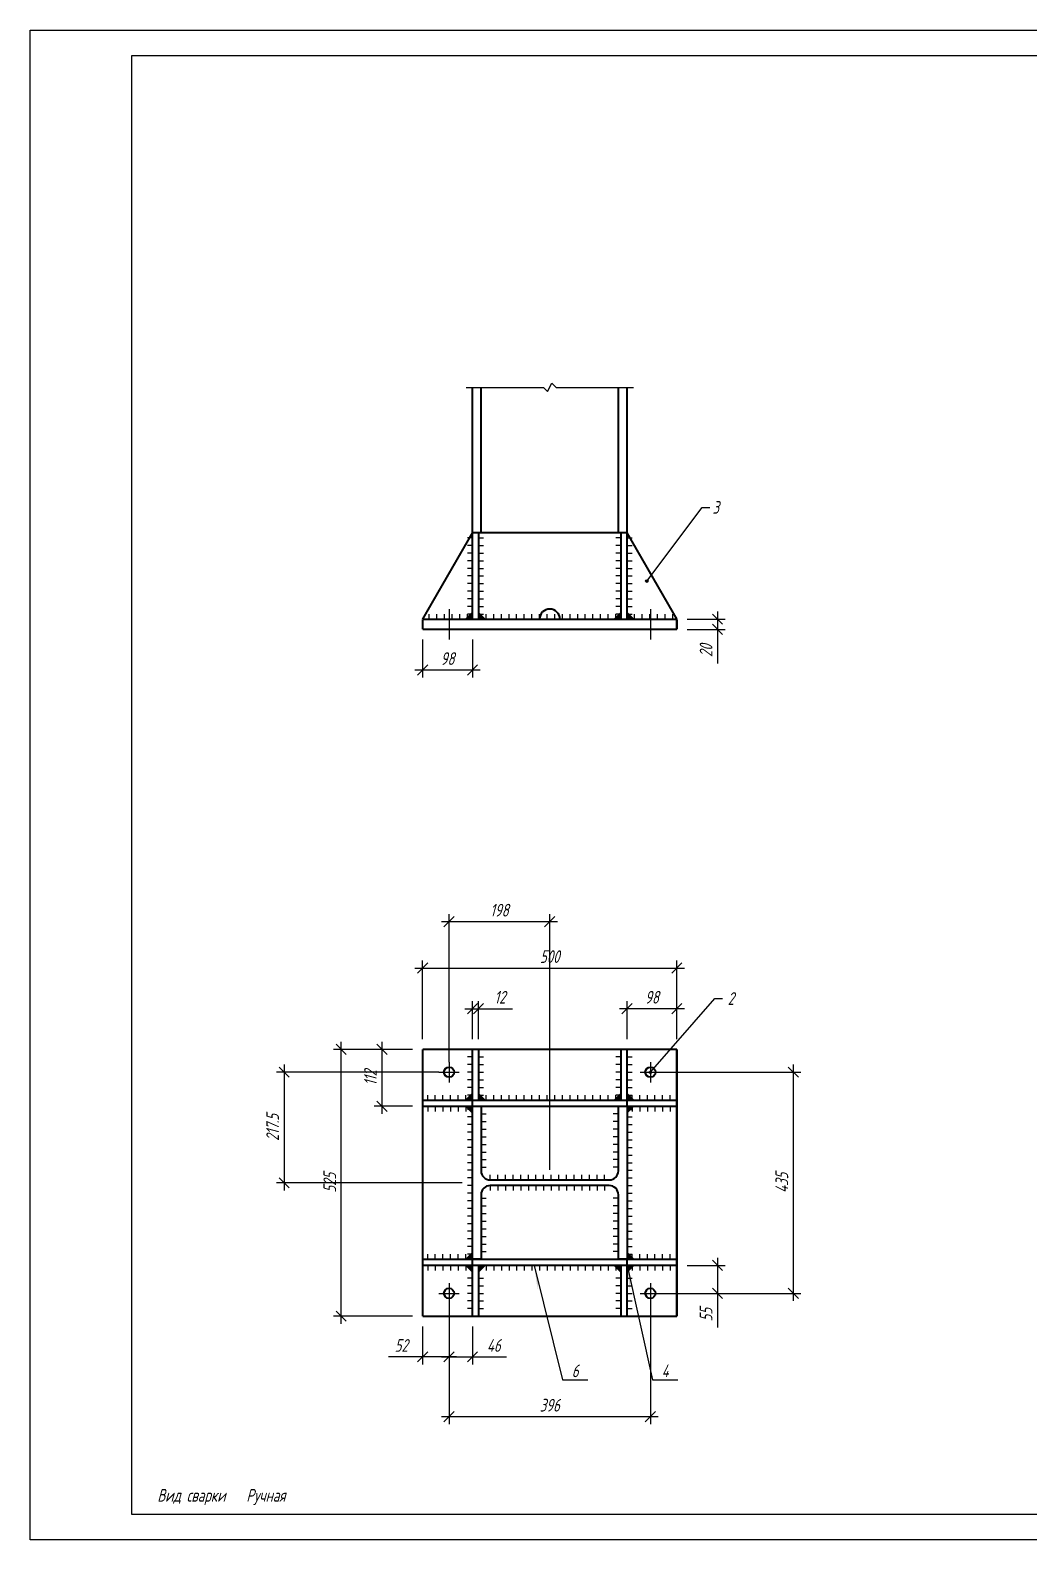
# Model space of a CAD drawing. Header units: millimetres. Extents: x 0 to 420, y 0 to 297.
# Drawn here: x 0 to 196.4, y 0 to 297 of the extents above; entities that cross this region are included whole.
import ezdxf
from ezdxf.enums import TextEntityAlignment as Align

# ---------------------------------------------------------------- set-up
doc = ezdxf.new("R2010")
doc.units = ezdxf.units.MM
doc.layers.get('0').update_dxf_attribs({"linetype": 'CONTINUOUS'})
doc.layers.get('DEFPOINTS').update_dxf_attribs({"linetype": 'CONTINUOUS'})
for name, color, linetype in [('Выноски', 7, 'CONTINUOUS'), ('Размеры', 7, 'CONTINUOUS'), ('Узел', 7, 'CONTINUOUS'), ('Штамп+рамка', 7, 'CONTINUOUS')]:
    doc.layers.add(name, color=color, linetype=linetype)
doc.layers.add('Профиль', color=7, linetype='CONTINUOUS', lineweight=40)
doc.styles.add('SCADOFFICE', font='RomanS', dxfattribs={"width": 0.7, "oblique": 15, "height": 2.5})
doc.dimstyles.new('SCADOFFICE_DIM', dxfattribs={"dimtxt": 2.5, "dimasz": 2, "dimexe": 1.5, "dimexo": 2, "dimgap": 1, "dimtad": 1, "dimdec": 1, "dimlfac": 10, "dimdsep": 46, "dimtxsty": 'SCADOFFICE', "dimblk": 'OBLIQUE', "dimsah": 1, "dimcen": 2.5, "dimdle": 1.5, "dimclrd": 256, "dimclre": 256, "dimclrt": 256, "dimadec": 0, "dimazin": 0, "dimtfac": 1, "dimtdec": 1, "dimtmove": 0, "dimatfit": 2, "dimldrblk": 'OBLIQUE', "dimfxl": 1, "dimlwd": -3, "dimlwe": -3, "dimarcsym": 0})

# ---------------------------------------------------------------- blocks, each defined once
blk = doc.blocks.new('_Oblique')
at = {"layer": 'Размеры', "color": 0, "linetype": 'ByBlock', "lineweight": -2}
blk.add_line((-0.5, -0.5), (0.5, 0.5), dxfattribs=at)
blk = doc.blocks.new('*D1')
at = {"layer": 'DEFPOINTS', "color": 0, "transparency": 16777216}
for p in [(127.17, 181.12), (127.17, 179.12), (135.17, 179.12)]:
    blk.add_point(p, dxfattribs=at)
at = {"layer": 'Размеры', "lineweight": -3, "transparency": 16777216}
for p, q in [((135.17, 182.62), (135.17, 177.62)), ((129.17, 181.12), (136.67, 181.12)), ((129.17, 179.12), (136.67, 179.12)), ((135.17, 181.12), (135.17, 172.42))]:
    blk.add_line(p, q, dxfattribs=at)
at = {"layer": 'Размеры', "lineweight": -3, "transparency": 16777216, "xscale": 2, "yscale": 2, "zscale": 2}
for p, rotation in [((135.17, 181.12), 90), ((135.17, 179.12), 270)]:
    blk.add_blockref('_Oblique', p, dxfattribs=dict(at, rotation=rotation))
at = {"layer": 'Размеры', "transparency": 16777216, "insert": (134.17, 174.92), "char_height": 2.5, "attachment_point": 8, "rotation": 90, "style": 'SCADOFFICE'}
blk.add_mtext('20', dxfattribs=at)
blk = doc.blocks.new('*D3')
at = {"layer": 'DEFPOINTS', "color": 0, "transparency": 16777216}
for p in [(77.17, 179.12), (86.97, 179.12), (77.17, 171.12)]:
    blk.add_point(p, dxfattribs=at)
at = {"layer": 'Размеры', "lineweight": -3, "transparency": 16777216}
for p, q in [((77.17, 177.12), (77.17, 169.62)), ((86.97, 177.12), (86.97, 169.62)), ((88.47, 171.12), (75.67, 171.12))]:
    blk.add_line(p, q, dxfattribs=at)
at = {"layer": 'Размеры', "lineweight": -3, "transparency": 16777216, "xscale": 2, "yscale": 2, "zscale": 2}
for p in [(77.17, 171.12), (86.97, 171.12)]:
    blk.add_blockref('_Oblique', p, dxfattribs=at)
at = {"layer": 'Размеры', "transparency": 16777216, "insert": (82.07, 172.12), "char_height": 2.5, "attachment_point": 8, "style": 'SCADOFFICE'}
blk.add_mtext('98', dxfattribs=at)
blk = doc.blocks.new('*D6')
at = {"layer": 'DEFPOINTS', "color": 0, "transparency": 16777216}
for p in [(82.37, 43.99), (86.97, 43.99), (86.97, 35.99)]:
    blk.add_point(p, dxfattribs=at)
at = {"layer": 'Размеры', "lineweight": -3, "transparency": 16777216}
for p, q in [((82.37, 41.99), (82.37, 34.49)), ((86.97, 41.99), (86.97, 34.49)), ((80.87, 35.99), (88.47, 35.99)), ((86.97, 35.99), (93.67, 35.99))]:
    blk.add_line(p, q, dxfattribs=at)
at = {"layer": 'Размеры', "lineweight": -3, "transparency": 16777216, "xscale": 2, "yscale": 2, "zscale": 2, "rotation": 180}
blk.add_blockref('_Oblique', (82.37, 35.99), dxfattribs=at)
at = {"layer": 'Размеры', "lineweight": -3, "transparency": 16777216, "xscale": 2, "yscale": 2, "zscale": 2}
blk.add_blockref('_Oblique', (86.97, 35.99), dxfattribs=at)
at = {"layer": 'Размеры', "transparency": 16777216, "insert": (91.17, 36.99), "char_height": 2.5, "attachment_point": 8, "style": 'SCADOFFICE'}
blk.add_mtext('46', dxfattribs=at)
blk = doc.blocks.new('*D7')
at = {"layer": 'DEFPOINTS', "color": 0, "transparency": 16777216}
for p in [(77.17, 43.99), (82.37, 43.99), (77.17, 35.99)]:
    blk.add_point(p, dxfattribs=at)
at = {"layer": 'Размеры', "lineweight": -3, "transparency": 16777216}
for p, q in [((77.17, 41.99), (77.17, 34.49)), ((82.37, 41.99), (82.37, 34.49)), ((82.37, 35.99), (70.47, 35.99)), ((83.87, 35.99), (75.67, 35.99))]:
    blk.add_line(p, q, dxfattribs=at)
at = {"layer": 'Размеры', "lineweight": -3, "transparency": 16777216, "xscale": 2, "yscale": 2, "zscale": 2}
for p in [(77.17, 35.99), (82.37, 35.99)]:
    blk.add_blockref('_Oblique', p, dxfattribs=at)
at = {"layer": 'Размеры', "transparency": 16777216, "insert": (72.97, 36.99), "char_height": 2.5, "attachment_point": 8, "style": 'SCADOFFICE'}
blk.add_mtext('52', dxfattribs=at)
blk = doc.blocks.new('*D8')
at = {"layer": 'DEFPOINTS', "color": 0, "transparency": 16777216}
for p in [(127.17, 112.49), (77.17, 96.49), (127.17, 96.49)]:
    blk.add_point(p, dxfattribs=at)
at = {"layer": 'Размеры', "lineweight": -3, "transparency": 16777216}
for p, q in [((77.17, 98.49), (77.17, 113.99)), ((127.17, 98.49), (127.17, 113.99)), ((75.67, 112.49), (128.67, 112.49))]:
    blk.add_line(p, q, dxfattribs=at)
at = {"layer": 'Размеры', "lineweight": -3, "transparency": 16777216, "xscale": 2, "yscale": 2, "zscale": 2, "rotation": 180}
blk.add_blockref('_Oblique', (77.17, 112.49), dxfattribs=at)
at = {"layer": 'Размеры', "lineweight": -3, "transparency": 16777216, "xscale": 2, "yscale": 2, "zscale": 2}
blk.add_blockref('_Oblique', (127.17, 112.49), dxfattribs=at)
at = {"layer": 'Размеры', "transparency": 16777216, "insert": (102.17, 113.49), "char_height": 2.5, "attachment_point": 8, "style": 'SCADOFFICE'}
blk.add_mtext('500', dxfattribs=at)
blk = doc.blocks.new('*D9')
at = {"layer": 'DEFPOINTS', "color": 0, "transparency": 16777216}
for p in [(61.17, 96.49), (77.17, 96.49), (77.17, 43.99)]:
    blk.add_point(p, dxfattribs=at)
at = {"layer": 'Размеры', "lineweight": -3, "transparency": 16777216}
for p, q in [((75.17, 96.49), (59.67, 96.49)), ((61.17, 42.49), (61.17, 97.99)), ((75.17, 43.99), (59.67, 43.99))]:
    blk.add_line(p, q, dxfattribs=at)
at = {"layer": 'Размеры', "lineweight": -3, "transparency": 16777216, "xscale": 2, "yscale": 2, "zscale": 2}
for p, rotation in [((61.17, 96.49), 90), ((61.17, 43.99), 270)]:
    blk.add_blockref('_Oblique', p, dxfattribs=dict(at, rotation=rotation))
at = {"layer": 'Размеры', "transparency": 16777216, "insert": (60.17, 70.24), "char_height": 2.5, "attachment_point": 8, "rotation": 90, "style": 'SCADOFFICE'}
blk.add_mtext('525', dxfattribs=at)
blk = doc.blocks.new('*D10')
at = {"layer": 'DEFPOINTS', "color": 0, "transparency": 16777216}
for p in [(88.17, 104.49), (86.97, 96.49), (88.17, 96.49)]:
    blk.add_point(p, dxfattribs=at)
at = {"layer": 'Размеры', "lineweight": -3, "transparency": 16777216}
for p, q in [((85.47, 104.49), (89.67, 104.49)), ((86.97, 98.49), (86.97, 105.99)), ((88.17, 98.49), (88.17, 105.99)), ((88.17, 104.49), (94.87, 104.49))]:
    blk.add_line(p, q, dxfattribs=at)
at = {"layer": 'Размеры', "lineweight": -3, "transparency": 16777216, "xscale": 2, "yscale": 2, "zscale": 2, "rotation": 180}
blk.add_blockref('_Oblique', (86.97, 104.49), dxfattribs=at)
at = {"layer": 'Размеры', "lineweight": -3, "transparency": 16777216, "xscale": 2, "yscale": 2, "zscale": 2}
blk.add_blockref('_Oblique', (88.17, 104.49), dxfattribs=at)
at = {"layer": 'Размеры', "transparency": 16777216, "insert": (92.37, 105.49), "char_height": 2.5, "attachment_point": 8, "style": 'SCADOFFICE'}
blk.add_mtext('12', dxfattribs=at)
blk = doc.blocks.new('*D11')
at = {"layer": 'DEFPOINTS', "color": 0, "transparency": 16777216}
for p in [(117.37, 104.49), (117.37, 96.49), (127.17, 96.49)]:
    blk.add_point(p, dxfattribs=at)
at = {"layer": 'Размеры', "lineweight": -3, "transparency": 16777216}
for p, q in [((128.67, 104.49), (115.87, 104.49)), ((117.37, 98.49), (117.37, 105.99)), ((127.17, 98.49), (127.17, 105.99))]:
    blk.add_line(p, q, dxfattribs=at)
at = {"layer": 'Размеры', "lineweight": -3, "transparency": 16777216, "xscale": 2, "yscale": 2, "zscale": 2}
for p in [(117.37, 104.49), (127.17, 104.49)]:
    blk.add_blockref('_Oblique', p, dxfattribs=at)
at = {"layer": 'Размеры', "transparency": 16777216, "insert": (122.27, 105.49), "char_height": 2.5, "attachment_point": 8, "style": 'SCADOFFICE'}
blk.add_mtext('98', dxfattribs=at)
blk = doc.blocks.new('*D12')
at = {"layer": 'DEFPOINTS', "color": 0, "transparency": 16777216}
for p in [(77.17, 96.49), (69.17, 85.29), (77.17, 85.29)]:
    blk.add_point(p, dxfattribs=at)
at = {"layer": 'Размеры', "lineweight": -3, "transparency": 16777216}
for p, q in [((75.17, 96.49), (67.67, 96.49)), ((69.17, 97.99), (69.17, 83.79)), ((75.17, 85.29), (67.67, 85.29))]:
    blk.add_line(p, q, dxfattribs=at)
at = {"layer": 'Размеры', "lineweight": -3, "transparency": 16777216, "xscale": 2, "yscale": 2, "zscale": 2}
for p, rotation in [((69.17, 96.49), 90), ((69.17, 85.29), 270)]:
    blk.add_blockref('_Oblique', p, dxfattribs=dict(at, rotation=rotation))
at = {"layer": 'Размеры', "transparency": 16777216, "insert": (68.17, 90.89), "char_height": 2.5, "attachment_point": 8, "rotation": 90, "style": 'SCADOFFICE'}
blk.add_mtext('112', dxfattribs=at)
blk = doc.blocks.new('*D13')
at = {"layer": 'DEFPOINTS', "color": 0, "transparency": 16777216}
for p in [(127.17, 53.99), (127.17, 48.49), (135.17, 48.49)]:
    blk.add_point(p, dxfattribs=at)
at = {"layer": 'Размеры', "lineweight": -3, "transparency": 16777216}
for p, q in [((129.17, 53.99), (136.67, 53.99)), ((135.17, 55.49), (135.17, 46.99)), ((135.17, 53.99), (135.17, 41.79)), ((129.17, 48.49), (136.67, 48.49))]:
    blk.add_line(p, q, dxfattribs=at)
at = {"layer": 'Размеры', "lineweight": -3, "transparency": 16777216, "xscale": 2, "yscale": 2, "zscale": 2}
for p, rotation in [((135.17, 53.99), 90), ((135.17, 48.49), 270)]:
    blk.add_blockref('_Oblique', p, dxfattribs=dict(at, rotation=rotation))
at = {"layer": 'Размеры', "transparency": 16777216, "insert": (134.17, 44.29), "char_height": 2.5, "attachment_point": 8, "rotation": 90, "style": 'SCADOFFICE'}
blk.add_mtext('55', dxfattribs=at)
blk = doc.blocks.new('*D14')
at = {"lineweight": -3, "transparency": 16777216}
for p, q in [((49.93, 93.49), (49.93, 68.74)), ((80.37, 91.99), (48.43, 91.99)), ((84.97, 70.24), (48.43, 70.24))]:
    blk.add_line(p, q, dxfattribs=at)
at = {"layer": 'DEFPOINTS', "color": 0, "transparency": 16777216}
for p in [(82.37, 91.99), (49.93, 70.24), (86.97, 70.24)]:
    blk.add_point(p, dxfattribs=at)
at = {"lineweight": -3, "transparency": 16777216, "xscale": 2, "yscale": 2, "zscale": 2}
for p, rotation in [((49.93, 91.99), 90), ((49.93, 70.24), 270)]:
    blk.add_blockref('_Oblique', p, dxfattribs=dict(at, rotation=rotation))
at = {"transparency": 16777216, "insert": (47.68, 81.12), "char_height": 2.5, "attachment_point": 5, "rotation": 90, "style": 'SCADOFFICE'}
blk.add_mtext('217.5 ', dxfattribs=at)
blk = doc.blocks.new('*D15')
at = {"lineweight": -3, "transparency": 16777216}
for p, q in [((82.37, 93.99), (82.37, 123.12)), ((102.17, 72.79), (102.17, 123.12)), ((80.87, 121.62), (103.67, 121.62))]:
    blk.add_line(p, q, dxfattribs=at)
at = {"layer": 'DEFPOINTS', "color": 0, "transparency": 16777216}
for p in [(102.17, 121.62), (82.37, 91.99), (102.17, 70.79)]:
    blk.add_point(p, dxfattribs=at)
at = {"lineweight": -3, "transparency": 16777216, "xscale": 2, "yscale": 2, "zscale": 2, "rotation": 180}
blk.add_blockref('_Oblique', (82.37, 121.62), dxfattribs=at)
at = {"lineweight": -3, "transparency": 16777216, "xscale": 2, "yscale": 2, "zscale": 2}
blk.add_blockref('_Oblique', (102.17, 121.62), dxfattribs=at)
at = {"transparency": 16777216, "insert": (92.27, 123.87), "char_height": 2.5, "attachment_point": 5, "style": 'SCADOFFICE'}
blk.add_mtext('198 ', dxfattribs=at)
blk = doc.blocks.new('*D16')
at = {"lineweight": -3, "transparency": 16777216}
for p, q in [((150.07, 93.49), (150.07, 46.99)), ((123.97, 91.99), (151.57, 91.99)), ((123.97, 48.49), (151.57, 48.49))]:
    blk.add_line(p, q, dxfattribs=at)
at = {"layer": 'DEFPOINTS', "color": 0, "transparency": 16777216}
for p in [(121.97, 91.99), (121.97, 48.49), (150.07, 48.49)]:
    blk.add_point(p, dxfattribs=at)
at = {"lineweight": -3, "transparency": 16777216, "xscale": 2, "yscale": 2, "zscale": 2}
for p, rotation in [((150.07, 91.99), 90), ((150.07, 48.49), 270)]:
    blk.add_blockref('_Oblique', p, dxfattribs=dict(at, rotation=rotation))
at = {"transparency": 16777216, "insert": (147.82, 70.24), "char_height": 2.5, "attachment_point": 5, "rotation": 90, "style": 'SCADOFFICE'}
blk.add_mtext('435 ', dxfattribs=at)
blk = doc.blocks.new('*D17')
at = {"lineweight": -3, "transparency": 16777216}
for p, q in [((82.37, 46.49), (82.37, 22.73)), ((121.97, 46.49), (121.97, 22.73)), ((80.87, 24.23), (123.47, 24.23))]:
    blk.add_line(p, q, dxfattribs=at)
at = {"layer": 'DEFPOINTS', "color": 0, "transparency": 16777216}
for p in [(82.37, 48.49), (121.97, 48.49), (121.97, 24.23)]:
    blk.add_point(p, dxfattribs=at)
at = {"lineweight": -3, "transparency": 16777216, "xscale": 2, "yscale": 2, "zscale": 2, "rotation": 180}
blk.add_blockref('_Oblique', (82.37, 24.23), dxfattribs=at)
at = {"lineweight": -3, "transparency": 16777216, "xscale": 2, "yscale": 2, "zscale": 2}
blk.add_blockref('_Oblique', (121.97, 24.23), dxfattribs=at)
at = {"transparency": 16777216, "insert": (102.17, 26.48), "char_height": 2.5, "attachment_point": 5, "style": 'SCADOFFICE'}
blk.add_mtext('396 ', dxfattribs=at)

msp = doc.modelspace()

# ---------------------------------------------------------------- hatches: boundary and pattern name
at = {"layer": 'Выноски'}
for points in [[(121.02, 188.62, 1), (121.52, 188.62, 1)], [(86.97, 181.12), (85.47, 181.12), (86.97, 182.62)], [(88.17, 181.12), (89.67, 181.12), (88.17, 182.62)], [(116.17, 181.12), (114.67, 181.12), (116.17, 182.62)], [(117.37, 181.12), (118.87, 181.12), (117.37, 182.62)], [(121.72, 91.99, 1), (122.22, 91.99, 1)]]:
    msp.add_hatch(color=256, dxfattribs=at).paths.add_polyline_path(points)
at = {"layer": 'Узел'}
for points in [[(86.97, 86.49), (85.47, 86.49), (86.97, 87.99)], [(88.17, 86.49), (89.67, 86.49), (88.17, 87.99)], [(116.17, 86.49), (114.67, 86.49), (116.17, 87.99)], [(117.37, 86.49), (118.87, 86.49), (117.37, 87.99)], [(86.97, 85.29), (85.47, 85.29), (86.97, 83.79)], [(117.37, 85.29), (118.87, 85.29), (117.37, 83.79)], [(86.97, 55.19), (85.47, 55.19), (86.97, 56.69)], [(117.37, 55.19), (118.87, 55.19), (117.37, 56.69)], [(86.97, 53.99), (85.47, 53.99), (86.97, 52.49)], [(88.17, 53.99), (89.67, 53.99), (88.17, 52.49)], [(99.13, 53.99), (99.811374, 49.036645), (99.847245, 51.077002)], [(116.17, 53.99), (114.67, 53.99), (116.17, 52.49)], [(117.37, 53.99), (118.87, 53.99), (117.37, 52.49)], [(117.37, 53.99), (117.938514, 49.022426), (118.020791, 51.061439)]]:
    msp.add_hatch(color=256, dxfattribs=at).paths.add_polyline_path(points)

# ---------------------------------------------------------------- linework, layer by layer
at = {"layer": 'Выноски', "linetype": 'Continuous'}
for p, q in [((121.27, 188.62), (132.17, 203.12)), ((132.17, 203.12), (133.67, 203.12)), ((86.97, 197.12), (85.97, 197.12)), ((88.17, 197.12), (89.17, 197.12)), ((116.17, 197.12), (115.17, 197.12)), ((117.37, 197.12), (118.37, 197.12)), ((86.97, 195.62), (85.97, 195.62)), ((86.97, 194.12), (85.97, 194.12)), ((88.17, 195.62), (89.17, 195.62)), ((88.17, 194.12), (89.17, 194.12)), ((116.17, 195.62), (115.17, 195.62)), ((116.17, 194.12), (115.17, 194.12)), ((117.37, 195.62), (118.37, 195.62)), ((117.37, 194.12), (118.37, 194.12)), ((86.97, 192.62), (85.97, 192.62)), ((86.97, 191.12), (85.97, 191.12)), ((88.17, 192.62), (89.17, 192.62)), ((88.17, 191.12), (89.17, 191.12)), ((116.17, 192.62), (115.17, 192.62)), ((116.17, 191.12), (115.17, 191.12)), ((117.37, 192.62), (118.37, 192.62)), ((117.37, 191.12), (118.37, 191.12)), ((86.97, 189.62), (85.97, 189.62)), ((86.97, 188.12), (85.97, 188.12)), ((88.17, 189.62), (89.17, 189.62)), ((88.17, 188.12), (89.17, 188.12)), ((116.17, 189.62), (115.17, 189.62)), ((116.17, 188.12), (115.17, 188.12)), ((117.37, 189.62), (118.37, 189.62)), ((117.37, 188.12), (118.37, 188.12)), ((86.97, 186.62), (85.97, 186.62)), ((86.97, 185.12), (85.97, 185.12)), ((88.17, 186.62), (89.17, 186.62)), ((88.17, 185.12), (89.17, 185.12)), ((116.17, 186.62), (115.17, 186.62)), ((116.17, 185.12), (115.17, 185.12)), ((117.37, 186.62), (118.37, 186.62)), ((117.37, 185.12), (118.37, 185.12)), ((78.47, 181.12), (78.47, 182.12)), ((79.97, 181.12), (79.97, 182.12)), ((81.47, 181.12), (81.47, 182.12)), ((82.37, 183.12), (82.37, 177.12)), ((82.97, 181.12), (82.97, 182.12)), ((84.47, 181.12), (84.47, 182.12)), ((86.97, 183.62), (85.97, 183.62)), ((85.97, 181.12), (85.97, 182.12)), ((86.97, 182.12), (85.97, 182.12)), ((88.17, 183.62), (89.17, 183.62)), ((88.17, 182.12), (89.17, 182.12)), ((89.67, 181.12), (89.67, 182.12)), ((91.17, 181.12), (91.17, 182.12)), ((92.67, 181.12), (92.67, 182.12)), ((94.17, 181.12), (94.17, 182.12)), ((95.67, 181.12), (95.67, 182.12)), ((97.17, 181.12), (97.17, 182.12)), ((98.67, 181.12), (98.67, 182.12)), ((100.17, 181.12), (100.17, 182.12)), ((101.67, 181.12), (101.67, 182.12)), ((103.17, 181.12), (103.17, 182.12)), ((104.67, 181.12), (104.67, 182.12)), ((106.17, 181.12), (106.17, 182.12)), ((107.67, 181.12), (107.67, 182.12)), ((109.17, 181.12), (109.17, 182.12)), ((110.67, 181.12), (110.67, 182.12)), ((112.17, 181.12), (112.17, 182.12)), ((113.67, 181.12), (113.67, 182.12)), ((116.17, 183.62), (115.17, 183.62)), ((115.17, 181.12), (115.17, 182.12)), ((116.17, 182.12), (115.17, 182.12)), ((117.37, 183.62), (118.37, 183.62)), ((117.37, 182.12), (118.37, 182.12)), ((118.87, 181.12), (118.87, 182.12)), ((120.37, 181.12), (120.37, 182.12)), ((121.87, 181.12), (121.87, 182.12)), ((121.97, 183.12), (121.97, 177.12)), ((123.37, 181.12), (123.37, 182.12)), ((124.87, 181.12), (124.87, 182.12)), ((126.37, 181.12), (126.37, 182.12)), ((121.97, 91.99), (134.67, 106.49)), ((134.67, 106.49), (136.17, 106.49)), ((82.37, 93.99), (82.37, 89.99)), ((80.37, 91.99), (84.37, 91.99))]:
    msp.add_line(p, q, dxfattribs=at)
for centre in [(121.27, 188.62), (121.97, 91.99)]:
    msp.add_circle(centre, 0.25, dxfattribs=at)
at = {"layer": 'Профиль', "linetype": 'Continuous'}
for p, q in [((86.97, 55.19), (86.97, 85.29)), ((86.97, 85.29), (88.67, 85.29)), ((88.67, 85.29), (88.67, 72.59)), ((115.67, 72.59), (115.67, 85.29)), ((115.67, 85.29), (117.37, 85.29)), ((117.37, 85.29), (117.37, 55.19)), ((90.47, 70.79), (113.87, 70.79)), ((113.87, 69.69), (90.47, 69.69)), ((88.67, 67.89), (88.67, 55.19)), ((115.67, 55.19), (115.67, 67.89)), ((88.67, 55.19), (86.97, 55.19)), ((117.37, 55.19), (115.67, 55.19))]:
    msp.add_line(p, q, dxfattribs=at)
for centre in [(82.37, 91.99), (121.97, 91.99), (82.37, 48.49), (121.97, 48.49)]:
    msp.add_circle(centre, 1, dxfattribs=at)
for centre, radius, start, end in [((102.17, 181.12), 2, 0, 179.9), ((90.47, 72.59), 1.8, 180, 269.9), ((113.87, 72.59), 1.8, 270, 359.9), ((90.47, 67.89), 1.8, 90, 179.9), ((113.87, 67.89), 1.8, 0, 89.9)]:
    msp.add_arc(centre, radius, start, end, dxfattribs=at)
at = {"layer": 'Узел', "linetype": 'Continuous'}
for p, q in [((85.72, 226.72), (100.92, 226.72)), ((100.92, 226.72), (101.753333, 225.886667)), ((101.753333, 225.886667), (102.586667, 227.553333)), ((102.586667, 227.553333), (103.42, 226.72)), ((103.42, 226.72), (118.62, 226.72)), ((86.97, 94.99), (85.97, 94.99)), ((86.97, 93.49), (85.97, 93.49)), ((88.17, 94.99), (89.17, 94.99)), ((88.17, 93.49), (89.17, 93.49)), ((116.17, 94.99), (115.17, 94.99)), ((116.17, 93.49), (115.17, 93.49)), ((117.37, 94.99), (118.37, 94.99)), ((117.37, 93.49), (118.37, 93.49)), ((121.97, 93.99), (121.97, 89.99)), ((86.97, 91.99), (85.97, 91.99)), ((86.97, 90.49), (85.97, 90.49)), ((88.17, 91.99), (89.17, 91.99)), ((88.17, 90.49), (89.17, 90.49)), ((116.17, 91.99), (115.17, 91.99)), ((116.17, 90.49), (115.17, 90.49)), ((117.37, 91.99), (118.37, 91.99)), ((117.37, 90.49), (118.37, 90.49)), ((119.97, 91.99), (123.97, 91.99)), ((78.17, 86.49), (78.17, 87.49)), ((79.67, 86.49), (79.67, 87.49)), ((81.17, 86.49), (81.17, 87.49)), ((82.67, 86.49), (82.67, 87.49)), ((84.17, 86.49), (84.17, 87.49)), ((85.67, 86.49), (85.67, 87.49)), ((86.97, 88.99), (85.97, 88.99)), ((86.97, 87.49), (85.97, 87.49)), ((88.17, 88.99), (89.17, 88.99)), ((88.17, 87.49), (89.17, 87.49)), ((89.67, 86.49), (89.67, 87.49)), ((91.17, 86.49), (91.17, 87.49)), ((92.67, 86.49), (92.67, 87.49)), ((94.17, 86.49), (94.17, 87.49)), ((95.67, 86.49), (95.67, 87.49)), ((97.17, 86.49), (97.17, 87.49)), ((98.67, 86.49), (98.67, 87.49)), ((100.17, 86.49), (100.17, 87.49)), ((101.67, 86.49), (101.67, 87.49)), ((103.17, 86.49), (103.17, 87.49)), ((104.67, 86.49), (104.67, 87.49)), ((106.17, 86.49), (106.17, 87.49)), ((107.67, 86.49), (107.67, 87.49)), ((109.17, 86.49), (109.17, 87.49)), ((110.67, 86.49), (110.67, 87.49)), ((112.17, 86.49), (112.17, 87.49)), ((113.67, 86.49), (113.67, 87.49)), ((116.17, 88.99), (115.17, 88.99)), ((115.17, 86.49), (115.17, 87.49)), ((116.17, 87.49), (115.17, 87.49)), ((117.37, 88.99), (118.37, 88.99)), ((117.37, 87.49), (118.37, 87.49)), ((118.37, 86.49), (118.37, 87.49)), ((119.87, 86.49), (119.87, 87.49)), ((121.37, 86.49), (121.37, 87.49)), ((122.87, 86.49), (122.87, 87.49)), ((124.37, 86.49), (124.37, 87.49)), ((125.87, 86.49), (125.87, 87.49)), ((78.17, 85.29), (78.17, 84.29)), ((79.67, 85.29), (79.67, 84.29)), ((81.17, 85.29), (81.17, 84.29)), ((82.67, 85.29), (82.67, 84.29)), ((84.17, 85.29), (84.17, 84.29)), ((85.67, 85.29), (85.67, 84.29)), ((86.97, 84.69), (85.97, 84.69)), ((86.97, 83.19), (85.97, 83.19)), ((88.67, 85.29), (89.67, 85.29)), ((88.67, 85.29), (89.67, 85.29)), ((88.67, 83.79), (89.67, 83.79)), ((88.67, 83.79), (89.67, 83.79)), ((115.67, 85.29), (114.67, 85.29)), ((115.67, 85.29), (114.67, 85.29)), ((115.67, 83.79), (114.67, 83.79)), ((115.67, 83.79), (114.67, 83.79)), ((117.37, 84.69), (118.37, 84.69)), ((117.37, 83.19), (118.37, 83.19)), ((118.37, 85.29), (118.37, 84.29)), ((119.87, 85.29), (119.87, 84.29)), ((121.37, 85.29), (121.37, 84.29)), ((122.87, 85.29), (122.87, 84.29)), ((124.37, 85.29), (124.37, 84.29)), ((125.87, 85.29), (125.87, 84.29)), ((86.97, 81.69), (85.97, 81.69)), ((88.67, 82.29), (89.67, 82.29)), ((88.67, 82.29), (89.67, 82.29)), ((88.67, 80.79), (89.67, 80.79)), ((88.67, 80.79), (89.67, 80.79)), ((115.67, 82.29), (114.67, 82.29)), ((115.67, 82.29), (114.67, 82.29)), ((115.67, 80.79), (114.67, 80.79)), ((115.67, 80.79), (114.67, 80.79)), ((117.37, 81.69), (118.37, 81.69)), ((86.97, 80.19), (85.97, 80.19)), ((86.97, 78.69), (85.97, 78.69)), ((88.67, 79.29), (89.67, 79.29)), ((88.67, 79.29), (89.67, 79.29)), ((88.67, 77.79), (89.67, 77.79)), ((88.67, 77.79), (89.67, 77.79)), ((115.67, 79.29), (114.67, 79.29)), ((115.67, 79.29), (114.67, 79.29)), ((115.67, 77.79), (114.67, 77.79)), ((115.67, 77.79), (114.67, 77.79)), ((117.37, 80.19), (118.37, 80.19)), ((117.37, 78.69), (118.37, 78.69)), ((86.97, 77.19), (85.97, 77.19)), ((86.97, 75.69), (85.97, 75.69)), ((88.67, 76.29), (89.67, 76.29)), ((88.67, 76.29), (89.67, 76.29)), ((88.67, 74.79), (89.67, 74.79)), ((88.67, 74.79), (89.67, 74.79)), ((115.67, 76.29), (114.67, 76.29)), ((115.67, 76.29), (114.67, 76.29)), ((115.67, 74.79), (114.67, 74.79)), ((115.67, 74.79), (114.67, 74.79)), ((117.37, 77.19), (118.37, 77.19)), ((117.37, 75.69), (118.37, 75.69)), ((86.97, 74.19), (85.97, 74.19)), ((86.97, 72.69), (85.97, 72.69)), ((88.67, 73.29), (89.67, 73.29)), ((88.67, 73.29), (89.67, 73.29)), ((90.47, 70.79), (90.47, 71.79)), ((90.47, 70.79), (90.47, 71.79)), ((91.97, 70.79), (91.97, 71.79)), ((91.97, 70.79), (91.97, 71.79)), ((93.47, 70.79), (93.47, 71.79)), ((93.47, 70.79), (93.47, 71.79)), ((94.97, 70.79), (94.97, 71.79)), ((94.97, 70.79), (94.97, 71.79)), ((96.47, 70.79), (96.47, 71.79)), ((96.47, 70.79), (96.47, 71.79)), ((97.97, 70.79), (97.97, 71.79)), ((97.97, 70.79), (97.97, 71.79)), ((99.47, 70.79), (99.47, 71.79)), ((99.47, 70.79), (99.47, 71.79)), ((100.97, 70.79), (100.97, 71.79)), ((100.97, 70.79), (100.97, 71.79)), ((102.47, 70.79), (102.47, 71.79)), ((102.47, 70.79), (102.47, 71.79)), ((103.97, 70.79), (103.97, 71.79)), ((103.97, 70.79), (103.97, 71.79)), ((105.47, 70.79), (105.47, 71.79)), ((105.47, 70.79), (105.47, 71.79)), ((106.97, 70.79), (106.97, 71.79)), ((106.97, 70.79), (106.97, 71.79)), ((108.47, 70.79), (108.47, 71.79)), ((108.47, 70.79), (108.47, 71.79)), ((109.97, 70.79), (109.97, 71.79)), ((109.97, 70.79), (109.97, 71.79)), ((111.47, 70.79), (111.47, 71.79)), ((111.47, 70.79), (111.47, 71.79)), ((112.97, 70.79), (112.97, 71.79)), ((112.97, 70.79), (112.97, 71.79)), ((115.67, 73.29), (114.67, 73.29)), ((115.67, 73.29), (114.67, 73.29)), ((117.37, 74.19), (118.37, 74.19)), ((117.37, 72.69), (118.37, 72.69)), ((86.97, 71.19), (85.97, 71.19)), ((86.97, 69.69), (85.97, 69.69)), ((90.47, 69.69), (90.47, 68.69)), ((90.47, 69.69), (90.47, 68.69)), ((91.97, 69.69), (91.97, 68.69)), ((91.97, 69.69), (91.97, 68.69)), ((93.47, 69.69), (93.47, 68.69)), ((93.47, 69.69), (93.47, 68.69)), ((94.97, 69.69), (94.97, 68.69)), ((94.97, 69.69), (94.97, 68.69)), ((96.47, 69.69), (96.47, 68.69)), ((96.47, 69.69), (96.47, 68.69)), ((97.97, 69.69), (97.97, 68.69)), ((97.97, 69.69), (97.97, 68.69)), ((99.47, 69.69), (99.47, 68.69)), ((99.47, 69.69), (99.47, 68.69)), ((100.97, 69.69), (100.97, 68.69)), ((100.97, 69.69), (100.97, 68.69)), ((102.47, 69.69), (102.47, 68.69)), ((102.47, 69.69), (102.47, 68.69)), ((103.97, 69.69), (103.97, 68.69)), ((103.97, 69.69), (103.97, 68.69)), ((105.47, 69.69), (105.47, 68.69)), ((105.47, 69.69), (105.47, 68.69)), ((106.97, 69.69), (106.97, 68.69)), ((106.97, 69.69), (106.97, 68.69)), ((108.47, 69.69), (108.47, 68.69)), ((108.47, 69.69), (108.47, 68.69)), ((109.97, 69.69), (109.97, 68.69)), ((109.97, 69.69), (109.97, 68.69)), ((111.47, 69.69), (111.47, 68.69)), ((111.47, 69.69), (111.47, 68.69)), ((112.97, 69.69), (112.97, 68.69)), ((112.97, 69.69), (112.97, 68.69)), ((117.37, 71.19), (118.37, 71.19)), ((117.37, 69.69), (118.37, 69.69)), ((86.97, 68.19), (85.97, 68.19)), ((86.97, 66.69), (85.97, 66.69)), ((88.67, 67.19), (89.67, 67.19)), ((88.67, 67.19), (89.67, 67.19)), ((88.67, 65.69), (89.67, 65.69)), ((88.67, 65.69), (89.67, 65.69)), ((115.67, 67.19), (114.67, 67.19)), ((115.67, 67.19), (114.67, 67.19)), ((115.67, 65.69), (114.67, 65.69)), ((115.67, 65.69), (114.67, 65.69)), ((117.37, 68.19), (118.37, 68.19)), ((117.37, 66.69), (118.37, 66.69)), ((86.97, 65.19), (85.97, 65.19)), ((86.97, 63.69), (85.97, 63.69)), ((88.67, 64.19), (89.67, 64.19)), ((88.67, 64.19), (89.67, 64.19)), ((88.67, 62.69), (89.67, 62.69)), ((88.67, 62.69), (89.67, 62.69)), ((115.67, 64.19), (114.67, 64.19)), ((115.67, 64.19), (114.67, 64.19)), ((115.67, 62.69), (114.67, 62.69)), ((115.67, 62.69), (114.67, 62.69)), ((117.37, 65.19), (118.37, 65.19)), ((117.37, 63.69), (118.37, 63.69)), ((86.97, 62.19), (85.97, 62.19)), ((86.97, 60.69), (85.97, 60.69)), ((88.67, 61.19), (89.67, 61.19)), ((88.67, 61.19), (89.67, 61.19)), ((88.67, 59.69), (89.67, 59.69)), ((88.67, 59.69), (89.67, 59.69)), ((115.67, 61.19), (114.67, 61.19)), ((115.67, 61.19), (114.67, 61.19)), ((115.67, 59.69), (114.67, 59.69)), ((115.67, 59.69), (114.67, 59.69)), ((117.37, 62.19), (118.37, 62.19)), ((117.37, 60.69), (118.37, 60.69)), ((86.97, 59.19), (85.97, 59.19)), ((86.97, 57.69), (85.97, 57.69)), ((88.67, 58.19), (89.67, 58.19)), ((88.67, 58.19), (89.67, 58.19)), ((88.67, 56.69), (89.67, 56.69)), ((88.67, 56.69), (89.67, 56.69)), ((115.67, 58.19), (114.67, 58.19)), ((115.67, 58.19), (114.67, 58.19)), ((115.67, 56.69), (114.67, 56.69)), ((115.67, 56.69), (114.67, 56.69)), ((117.37, 59.19), (118.37, 59.19)), ((117.37, 57.69), (118.37, 57.69)), ((78.17, 55.19), (78.17, 56.19)), ((78.17, 53.99), (78.17, 52.99)), ((79.67, 55.19), (79.67, 56.19)), ((79.67, 53.99), (79.67, 52.99)), ((81.17, 55.19), (81.17, 56.19)), ((81.17, 53.99), (81.17, 52.99)), ((82.67, 55.19), (82.67, 56.19)), ((82.67, 53.99), (82.67, 52.99)), ((84.17, 55.19), (84.17, 56.19)), ((84.17, 53.99), (84.17, 52.99)), ((85.67, 55.19), (85.67, 56.19)), ((85.67, 53.99), (85.67, 52.99)), ((86.97, 56.19), (85.97, 56.19)), ((88.67, 55.19), (89.67, 55.19)), ((88.67, 55.19), (89.67, 55.19)), ((89.67, 53.99), (89.67, 52.99)), ((91.17, 53.99), (91.17, 52.99)), ((92.67, 53.99), (92.67, 52.99)), ((94.17, 53.99), (94.17, 52.99)), ((95.67, 53.99), (95.67, 52.99)), ((97.17, 53.99), (97.17, 52.99)), ((98.67, 53.99), (98.67, 52.99)), ((99.13, 53.99), (104.67, 31.49)), ((100.17, 53.99), (100.17, 52.99)), ((101.67, 53.99), (101.67, 52.99)), ((103.17, 53.99), (103.17, 52.99)), ((104.67, 53.99), (104.67, 52.99)), ((106.17, 53.99), (106.17, 52.99)), ((107.67, 53.99), (107.67, 52.99)), ((109.17, 53.99), (109.17, 52.99)), ((110.67, 53.99), (110.67, 52.99)), ((112.17, 53.99), (112.17, 52.99)), ((113.67, 53.99), (113.67, 52.99)), ((115.67, 55.19), (114.67, 55.19)), ((115.67, 55.19), (114.67, 55.19)), ((115.17, 53.99), (115.17, 52.99)), ((117.37, 56.19), (118.37, 56.19)), ((117.37, 53.99), (122.37, 31.49)), ((118.37, 55.19), (118.37, 56.19)), ((118.37, 53.99), (118.37, 52.99)), ((119.87, 55.19), (119.87, 56.19)), ((119.87, 53.99), (119.87, 52.99)), ((121.37, 55.19), (121.37, 56.19)), ((121.37, 53.99), (121.37, 52.99)), ((122.87, 55.19), (122.87, 56.19)), ((122.87, 53.99), (122.87, 52.99)), ((124.37, 55.19), (124.37, 56.19)), ((124.37, 53.99), (124.37, 52.99)), ((125.87, 55.19), (125.87, 56.19)), ((125.87, 53.99), (125.87, 52.99)), ((82.37, 50.49), (82.37, 46.49)), ((86.97, 51.49), (85.97, 51.49)), ((88.17, 51.49), (89.17, 51.49)), ((116.17, 51.49), (115.17, 51.49)), ((117.37, 51.49), (118.37, 51.49)), ((121.97, 50.49), (121.97, 46.49)), ((80.37, 48.49), (84.37, 48.49)), ((86.97, 49.99), (85.97, 49.99)), ((86.97, 48.49), (85.97, 48.49)), ((88.17, 49.99), (89.17, 49.99)), ((88.17, 48.49), (89.17, 48.49)), ((116.17, 49.99), (115.17, 49.99)), ((116.17, 48.49), (115.17, 48.49)), ((117.37, 49.99), (118.37, 49.99)), ((117.37, 48.49), (118.37, 48.49)), ((119.97, 48.49), (123.97, 48.49)), ((86.97, 46.99), (85.97, 46.99)), ((86.97, 45.49), (85.97, 45.49)), ((88.17, 46.99), (89.17, 46.99)), ((88.17, 45.49), (89.17, 45.49)), ((116.17, 46.99), (115.17, 46.99)), ((116.17, 45.49), (115.17, 45.49)), ((117.37, 46.99), (118.37, 46.99)), ((117.37, 45.49), (118.37, 45.49)), ((86.97, 43.99), (85.97, 43.99)), ((88.17, 43.99), (89.17, 43.99)), ((116.17, 43.99), (115.17, 43.99)), ((117.37, 43.99), (118.37, 43.99)), ((104.67, 31.49), (109.67, 31.49)), ((122.37, 31.49), (127.37, 31.49))]:
    msp.add_line(p, q, dxfattribs=at)
at = {"layer": 'Узел', "linetype": 'Continuous', "const_width": 0.4}
for points in [[(86.97, 198.12), (86.97, 226.72)], [(88.67, 198.12), (88.67, 226.72)], [(115.67, 198.12), (115.67, 226.72)], [(117.37, 198.12), (117.37, 226.72)], [(77.17, 181.12), (86.97, 198.12)], [(86.97, 198.12), (86.97, 181.12)], [(86.97, 198.12), (117.37, 198.12)], [(88.17, 198.12), (88.17, 181.12)], [(116.17, 198.12), (116.17, 181.12)], [(117.37, 198.12), (117.37, 181.12)], [(117.37, 198.12), (127.17, 181.12)], [(77.17, 181.12), (127.17, 181.12)], [(77.17, 179.12), (77.17, 181.12)], [(127.17, 181.12), (127.17, 179.12)], [(127.17, 179.12), (77.17, 179.12)], [(127.17, 96.49), (77.17, 96.49)], [(77.17, 96.49), (77.17, 43.99)], [(86.97, 96.49), (88.17, 96.49)], [(86.97, 86.49), (86.97, 96.49)], [(88.17, 96.49), (88.17, 86.49)], [(116.17, 96.49), (117.37, 96.49)], [(116.17, 86.49), (116.17, 96.49)], [(117.37, 96.49), (117.37, 86.49)], [(127.17, 43.99), (127.17, 96.49)], [(77.17, 86.49), (127.17, 86.49)], [(77.17, 85.29), (77.17, 86.49)], [(86.97, 86.49), (86.97, 85.29)], [(88.17, 86.49), (86.97, 86.49)], [(117.37, 86.49), (116.17, 86.49)], [(117.37, 86.49), (117.37, 85.29)], [(127.17, 86.49), (127.17, 85.29)], [(127.17, 85.29), (77.17, 85.29)], [(77.17, 55.19), (127.17, 55.19)], [(77.17, 53.99), (77.17, 55.19)], [(127.17, 53.99), (77.17, 53.99)], [(86.97, 55.19), (86.97, 53.99)], [(86.97, 53.99), (88.17, 53.99)], [(86.97, 43.99), (86.97, 53.99)], [(88.17, 53.99), (88.17, 43.99)], [(116.17, 53.99), (117.37, 53.99)], [(116.17, 43.99), (116.17, 53.99)], [(117.37, 55.19), (117.37, 53.99)], [(117.37, 53.99), (117.37, 43.99)], [(127.17, 55.19), (127.17, 53.99)], [(77.17, 43.99), (127.17, 43.99)], [(88.17, 43.99), (86.97, 43.99)], [(117.37, 43.99), (116.17, 43.99)]]:
    msp.add_lwpolyline(points, dxfattribs=at)
at = {"layer": 'Штамп+рамка', "linetype": 'Continuous'}
for p, q in [((0, 297), (420, 297)), ((0, 0), (0, 297)), ((20, 292), (415, 292)), ((20, 5), (20, 292)), ((415, 5), (20, 5)), ((420, 0), (0, 0))]:
    msp.add_line(p, q, dxfattribs=at)

# ---------------------------------------------------------------- texts
at = {"layer": 'Выноски', "ltscale": 50, "style": 'SCADOFFICE', "oblique": 15, "width": 0.7}
for s, p in [('3', (134.17, 201.87)), ('2', (137.17, 105.24))]:
    msp.add_text(s, height=2.5, dxfattribs=at).set_placement(p)
at = {"layer": 'Узел', "ltscale": 50, "style": 'SCADOFFICE', "oblique": 15, "width": 0.7}
for s, p in [('6', (107.17, 31.99)), ('4', (124.87, 31.99))]:
    msp.add_text(s, height=2.5, dxfattribs=at).set_placement(p, align=Align.CENTER)
at = {"layer": 'Штамп+рамка', "ltscale": 50, "style": 'SCADOFFICE', "oblique": 15, "width": 0.7}
for s, p in [('Вид сварки', (25, 7.5)), ('Ручная', (42.5, 7.5))]:
    msp.add_text(s, height=2.5, dxfattribs=at).set_placement(p)

# ---------------------------------------------------------------- dimensions: what is measured, and where the dimension line sits
for base, p1, p2, picture, middle in [((102.17, 121.620099), (82.37, 91.99), (102.17, 70.79), '*D15', (92.27, 123.870099)), ((121.97, 24.234672), (82.37, 48.49), (121.97, 48.49), '*D17', (102.17, 26.484672))]:
    dim = msp.add_linear_dim(base=base, p1=p1, p2=p2, dimstyle='SCADOFFICE_DIM', override={"dimpost": ' ', "dimblk1": 'Oblique', "dimblk2": 'Oblique', "dimtmove": 1, "dimatfit": 3})
    dim.commit()
    dim.dimension.update_dxf_attribs({"geometry": picture, "text_midpoint": middle})
for base, p1, p2, picture, middle in [((49.92906, 70.24), (82.37, 91.99), (86.97, 70.24), '*D14', (47.67906, 81.115)), ((150.06528, 48.49), (121.97, 91.99), (121.97, 48.49), '*D16', (147.81528, 70.24))]:
    dim = msp.add_linear_dim(base=base, p1=p1, p2=p2, angle=90, dimstyle='SCADOFFICE_DIM', override={"dimpost": ' ', "dimblk1": 'Oblique', "dimblk2": 'Oblique', "dimtmove": 1, "dimatfit": 3})
    dim.commit()
    dim.dimension.update_dxf_attribs({"geometry": picture, "text_midpoint": middle})
at = {"layer": 'Размеры'}
for base, p1, p2, picture, middle in [((135.17, 179.12), (127.17, 181.12), (127.17, 179.12), '*D1', (135.17, 174.92)), ((135.17, 48.49), (127.17, 53.99), (127.17, 48.49), '*D13', (135.17, 44.29))]:
    dim = msp.add_linear_dim(base=base, p1=p1, p2=p2, angle=90, dimstyle='SCADOFFICE_DIM', dxfattribs=at)
    dim.commit()
    dim.dimension.update_dxf_attribs({"geometry": picture, "text_midpoint": middle, "dimtype": 160})
for base, p1, p2, picture, middle in [((77.17, 171.12), (86.97, 179.12), (77.17, 179.12), '*D3', (82.07, 171.12)), ((127.17, 112.49), (77.17, 96.49), (127.17, 96.49), '*D8', (102.17, 112.49)), ((117.37, 104.49), (127.17, 96.49), (117.37, 96.49), '*D11', (122.27, 104.49))]:
    dim = msp.add_linear_dim(base=base, p1=p1, p2=p2, dimstyle='SCADOFFICE_DIM', dxfattribs=at)
    dim.commit()
    dim.dimension.update_dxf_attribs({"geometry": picture, "text_midpoint": middle})
for base, p1, p2, picture, middle in [((88.17, 104.49), (86.97, 96.49), (88.17, 96.49), '*D10', (92.37, 104.49)), ((77.17, 35.99), (82.37, 43.99), (77.17, 43.99), '*D7', (72.97, 35.99)), ((86.97, 35.99), (82.37, 43.99), (86.97, 43.99), '*D6', (91.17, 35.99))]:
    dim = msp.add_linear_dim(base=base, p1=p1, p2=p2, dimstyle='SCADOFFICE_DIM', dxfattribs=at)
    dim.commit()
    dim.dimension.update_dxf_attribs({"geometry": picture, "text_midpoint": middle, "dimtype": 160})
for base, p1, p2, picture, middle in [((61.17, 96.49), (77.17, 43.99), (77.17, 96.49), '*D9', (61.17, 70.24)), ((69.17, 85.29), (77.17, 96.49), (77.17, 85.29), '*D12', (69.17, 90.89))]:
    dim = msp.add_linear_dim(base=base, p1=p1, p2=p2, angle=90, dimstyle='SCADOFFICE_DIM', dxfattribs=at)
    dim.commit()
    dim.dimension.update_dxf_attribs({"geometry": picture, "text_midpoint": middle})

doc.saveas('drawing.dxf')
